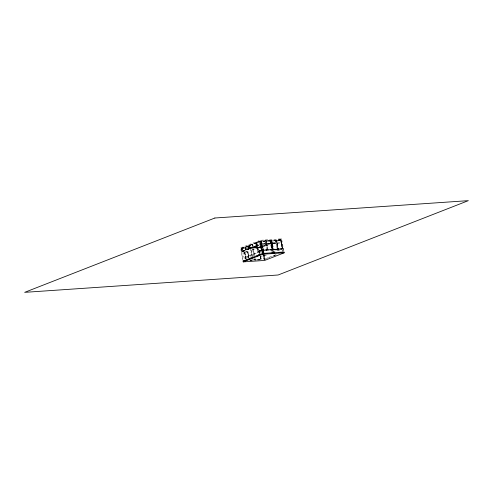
<?xml version="1.0" encoding="UTF-8"?>
<svg xmlns="http://www.w3.org/2000/svg" width="493" height="493" viewBox="0 0 493 493"><rect width="100%" height="100%" fill="white"/><g stroke="black" fill="none" stroke-linecap="round" stroke-linejoin="round"><path stroke-width="0.37" stroke-dasharray="2.46 1.85" d="M242.92 260.347L240.572 247.917L260.088 240.288L281.558 238.822L283.771 250.524M248.564 245.841L241.644 248.546L242.168 251.338M255.984 242.944L249.064 245.65L249.594 248.441M241.743 248.645L248.682 245.982L248.996 248.54L250.469 248.527L257.389 245.822L255.99 245.915M241.126 248.583L241.681 251.516L256.582 245.631L256.101 243.086L249.162 245.742L249.809 248.275M256.6 242.833L258.406 251.516L256.6 242.833L259.873 241.607L261.352 250.308L257.642 251.713L259.041 251.621L263.287 249.951M249.378 245.785L249.969 248.719L248.571 248.817L248.047 245.878L249.877 245.594L250.469 248.527L257.358 245.822M259.521 254.37L257.315 242.685L255.473 242.975L256.027 245.915M261.327 252.533L259.244 241.502L261.573 241.022L263.78 252.706M265.24 241.188L261.296 241.459L261.777 243.986L265.721 243.715M266.004 240.911L267.693 249.846L266.029 240.898M256.582 245.631L241.619 251.375L243.018 251.282L249.939 248.577L248.571 248.817M257.124 245.613L260.236 244.392M261.771 244.09L265.795 243.856M245.637 258.659L244.38 252.028L244.682 251.911L248.01 251.683L249.119 257.574M245.779 258.542L244.59 252.225L244.885 252.108L246.21 259.127M265.819 243.98L261.672 244.263M266.805 243.745L270.873 243.505M275.686 240.245L277.399 249.175M266.824 243.869L270.891 243.628M275.636 240.368L271.446 240.658L273.134 249.329M276.524 240.307L278.163 248.996L276.524 240.307L280.794 239.974L282.31 248.712L280.665 240.023M252.539 249.741L271.273 242.704L253.433 249.68L252.539 249.741L252.157 247.739M244.38 252.028L248.01 251.683M248.94 257.519L247.88 251.898L247.578 252.015L248.645 257.636M281.558 238.822L262.042 246.445L240.572 247.917M272.118 243.505L276.185 243.265M272.241 243.622L276.234 243.351L272.204 243.634L273.214 249.199L277.208 248.922L276.16 243.376M276.16 243.141L271.97 243.431M277.171 243.037L281.189 242.796M277.195 243.16L281.213 242.92M259.595 253.106L259.478 250.777L272.74 249.446L262.892 250.006M263.317 250.093L244.448 257.426L250.518 257.013M259.182 250.894L262.806 250.549L263.225 252.761M262.381 250.882L262.683 250.764L263.342 254.277M267.033 249.723L265.345 240.948M267.798 249.711L266.152 241.015L270.897 240.707L273.227 253.038L271.249 242.716M272.709 249.304L260.902 250.444M273.208 249.298L283.031 248.595L276.32 251.338M273.609 249.242L272.561 249.649L283.031 248.595M273.633 249.384L272.586 249.797L282.008 249.15L260.926 250.586M252.767 259.928L261.08 259.244M265.166 255.158L261.536 255.855M272.839 252.157L279.118 249.704L262.701 250.832L247.357 256.828L251.091 256.57M266.331 255.238L264.186 256.077L261.148 256.286M264.433 259.01L264.766 258.985M265.444 258.708L276.148 254.536M264.501 259.38L263.367 253.494M269.819 257.408L264.803 259.355L263.712 253.562M272.629 256.298L276.222 254.906M274.287 255.787L276.382 254.973M265.394 241.028L261.124 241.36L262.831 250.031M257.315 242.685L255.984 242.778L258.314 255.109M256.101 243.086L256.415 245.637M249.877 245.594L248.546 245.68L249.094 248.632M255.966 245.773L257.364 245.674M245.354 247.283L245.631 249.883M249.045 248.478L250.438 248.38L270.996 240.374L273.202 252.059M245.545 249.889L245.274 247.289M242.223 251.19L241.909 248.632M272.74 249.446L262.812 250.136L261.124 241.194L270.546 240.553L272.235 249.489M283.056 248.743L273.134 249.427L271.446 240.492L280.868 239.844L282.557 248.78M261.352 250.308L257.666 251.861L259.041 251.621M282.434 248.829L273.011 249.476L271.323 240.541L280.745 239.894L283.05 252.367M262.683 250.764L259.688 250.968L260.082 253.075M244.59 252.225L247.88 251.898M250.241 260.113L252.798 259.928M254.634 260.064L261.173 259.608M249.704 260.514L252.237 260.341M260.131 259.78L255.091 260.125L254.813 258.677M249.957 260.6L252.262 260.446M257.629 260.076L259.928 259.916M283.401 250.703L281.318 239.672L262.479 247.03L263.576 252.835M280.32 240.06L282.403 251.091M273.979 251.35L271.896 240.313L252.379 247.942L253.889 255.922M269.998 240.769L272.302 253.112M264.248 254.259L262.88 247.005L250.894 247.825L252.539 256.533M264.39 254.986L265.209 259.336L264.31 259.398L263.478 254.98M263.675 252.927L262.578 247.122L252.755 247.794L254.265 255.775M263.81 253.649L264.907 259.454M262.972 252.971L262.566 250.808L259.386 251.085L259.786 253.192M263.114 253.685L264.199 259.441M262.51 250.666L263.17 254.437M263.342 255.084L264.18 259.503M260.575 241.41L262.781 252.989M262.911 253.692L264.014 259.515M260.088 240.288L262.436 252.718M261.45 250.407L259.762 241.465L256.502 242.741L258.19 251.676L261.617 250.395L259.928 241.453L256.668 242.729L258.357 251.67M260.748 256.588L261.278 259.398M259.571 251.017L259.984 253.174M260.526 256.052L261.204 259.651M259.478 250.777L259.903 253.205M260.452 256.083L261.13 259.675M260.446 256.705L260.976 259.515M260.156 256.052L260.852 259.731M252.693 244.386L253.174 246.931M252.613 244.392L253.131 246.975M253.057 247.677L254.567 255.657M255.115 258.56L255.386 260.008M254.437 258.825L254.708 260.273M253.143 259.78L253.223 260.156M252.157 256.68L250.512 247.973L241.028 248.62L243.222 260.23M250.21 248.09L251.72 256.07M249.76 248.429L249.23 245.637L256.15 242.932L256.68 245.724L241.681 251.516L243.043 251.424L249.969 248.719L243.012 251.43L242.359 248.534L244.411 259.417M249.261 248.626L248.731 245.834L241.81 248.54L242.334 251.331M247.708 251.8L248.854 257.703M247.696 251.972L248.78 257.728M245.187 247.295L245.711 249.877M244.682 251.911L245.995 258.628M244.701 252.182L245.921 258.652M260.242 241.114L240.726 248.737L262.202 247.27L281.719 239.641L260.242 241.114M270.472 240.683L271.988 249.421L270.472 240.683M276.524 240.14L278.064 249.138L276.524 240.14M270.423 240.602L261 241.243L262.689 250.185L272.111 249.538L270.423 240.602M252.78 244.38L252.964 246.987L252.78 244.38"/><path stroke-width="0.74" d="M262.572 253.445L243.055 261.074L243.215 261.894L264.686 260.427L284.202 252.798L284.048 251.972L262.572 253.445L262.732 254.265L243.215 261.894M245.385 260.594L253.95 257.247M256.582 256.218L260.113 254.844M262.905 253.747L263.903 253.353M272.302 253.112L273.325 252.712M273.202 253.051L274.225 252.65M264.359 253.649L267.465 253.433M271.261 253.174L274.675 252.94M278.828 252.662L281.922 252.441M262.732 254.265L284.202 252.798M258.314 255.109L259.645 255.017M243.357 260.957L244.855 260.852M214.856 218.011L24.65 292.349L278.144 274.989L468.35 200.651L214.856 218.011"/></g></svg>
